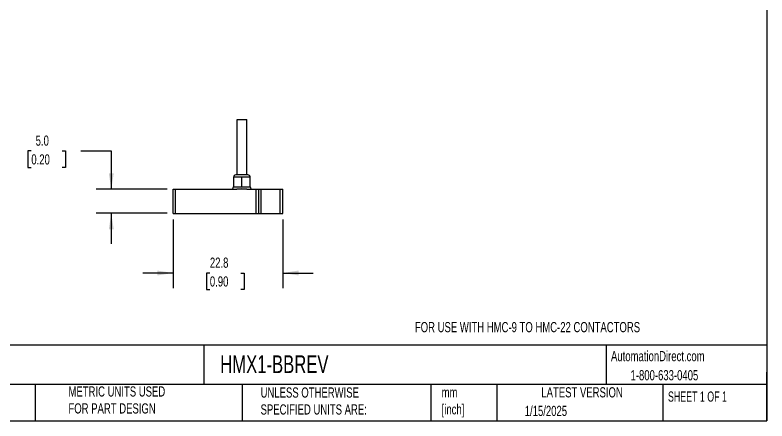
# Model space of a CAD drawing. Header units: millimetres. Extents: x 6 to 273, y 6 to 210.
# Drawn here: x 116.5 to 273.1, y 6.3 to 90.8 of the extents above; entities that cross this region are included whole.
import ezdxf

# ---------------------------------------------------------------- set-up
doc = ezdxf.new("R2010")
doc.units = ezdxf.units.MM
doc.linetypes.add('SLD-Solid', pattern=[0])
doc.layers.add('DIMENSIONS', color=140, linetype='SLD-Solid', lineweight=25)
doc.layers.add('TEXT', color=140, linetype='SLD-Solid', lineweight=25)
doc.styles.add('SLDTEXTSTYLE0', font='TXT', dxfattribs={"width": 0.7})
doc.styles.add('SLDTEXTSTYLE1', font='TXT', dxfattribs={"width": 0.65})
doc.dimstyles.new('SLDDIMSTYLE2', dxfattribs={"dimtxt": 2.158008, "dimasz": 3.302, "dimexe": 0.18, "dimexo": 0.0625, "dimgap": 0.539502, "dimtad": 0, "dimtih": 1, "dimtoh": 1, "dimrnd": 1e-09, "dimzin": 4, "dimdsep": 46, "dimtxsty": 'SLDTEXTSTYLE0', "dimsah": 1, "dimcen": 0.09, "dimadec": 0, "dimazin": 1, "dimtfac": 1, "dimtmove": 0, "dimatfit": 3, "dimfxl": 1, "dimfrac": 2, "dimtolj": 1, "dimtzin": 12, "dimarcsym": 0})
doc.dimstyles.new('SLDDIMSTYLE3', dxfattribs={"dimtxt": 2.158008, "dimasz": 3.302, "dimexe": 0.18, "dimexo": 0.0625, "dimgap": 0.539502, "dimtad": 0, "dimtih": 1, "dimtoh": 1, "dimrnd": 1e-09, "dimzin": 12, "dimdsep": 46, "dimtxsty": 'SLDTEXTSTYLE0', "dimsah": 1, "dimcen": 0.09, "dimadec": 0, "dimazin": 3, "dimtfac": 1, "dimtmove": 0, "dimatfit": 3, "dimfxl": 1, "dimfrac": 2, "dimtolj": 1, "dimtzin": 12, "dimarcsym": 0})

# ---------------------------------------------------------------- blocks, each defined once
blk = doc.blocks.new('_D_4')
at = {"layer": 'DIMENSIONS'}
for p, q in [((119.87, 62.54), (119.14, 62.54)), ((119.14, 62.54), (119.14, 59.11)), ((126.28, 62.54), (127.01, 62.54)), ((127.01, 62.54), (127.01, 59.11)), ((130.17, 62.54), (136.52, 62.54)), ((136.52, 62.54), (136.52, 54.56)), ((119.14, 59.11), (119.87, 59.11)), ((127.01, 59.11), (126.28, 59.11)), ((148.14, 54.56), (133.35, 54.56)), ((148.14, 49.56), (133.35, 49.56)), ((136.52, 49.56), (136.52, 43.21))]:
    blk.add_line(p, q, dxfattribs=at)
for points in [[(136.52, 54.56), (137.03, 57.86), (136.01, 57.86)], [(136.52, 49.56), (136.01, 46.25), (137.03, 46.25)]]:
    blk.add_solid(points, dxfattribs=at)
at = {"layer": 'DIMENSIONS', "char_height": 2.117, "attachment_point": 1, "style": 'SLDTEXTSTYLE0'}
for s, insert in [('5.0', (120.77, 65.75)), ('0.20', (119.87, 61.84))]:
    blk.add_mtext(s, dxfattribs=dict(at, insert=insert))
blk = doc.blocks.new('_D_5')
at = {"layer": 'DIMENSIONS'}
for p, q in [((149.41, 48.29), (149.41, 33.97)), ((172.21, 48.29), (172.21, 33.97)), ((149.41, 37.14), (143.06, 37.14)), ((157.05, 37.14), (156.32, 37.14)), ((156.32, 37.14), (156.32, 33.71)), ((163.46, 37.14), (164.18, 37.14)), ((164.18, 37.14), (164.18, 33.71)), ((172.21, 37.14), (178.56, 37.14)), ((156.32, 33.71), (157.05, 33.71)), ((164.18, 33.71), (163.46, 33.71))]:
    blk.add_line(p, q, dxfattribs=at)
for points in [[(149.41, 37.14), (146.11, 37.65), (146.11, 36.63)], [(172.21, 37.14), (175.52, 36.63), (175.52, 37.65)]]:
    blk.add_solid(points, dxfattribs=at)
at = {"layer": 'DIMENSIONS', "char_height": 2.117, "attachment_point": 1, "style": 'SLDTEXTSTYLE0'}
for s, insert in [('22.8', (157.05, 40.35)), ('0.90', (157.05, 36.44))]:
    blk.add_mtext(s, dxfattribs=dict(at, insert=insert))

msp = doc.modelspace()

# ---------------------------------------------------------------- linework, layer by layer
for p, q in [((162.714, 57.557), (162.714, 69.057)), ((162.714, 69.057), (164.714, 69.057)), ((164.714, 57.557), (164.714, 69.057)), ((161.964, 57.057), (161.964, 55.057)), ((163.714, 57.057), (161.964, 57.057)), ((164.964, 57.557), (162.464, 57.557)), ((163.714, 55.057), (163.714, 57.057)), ((165.464, 57.057), (163.714, 57.057)), ((165.464, 55.057), (165.464, 57.057)), ((161.964, 55.057), (163.714, 55.057)), ((163.714, 55.057), (165.464, 55.057)), ((149.414, 49.557), (149.414, 54.557)), ((149.414, 54.557), (149.914, 54.557)), ((149.914, 49.557), (149.914, 54.557)), ((149.914, 54.557), (162.684, 54.557)), ((164.745, 54.557), (166.714, 54.557)), ((166.714, 49.557), (166.714, 54.557)), ((166.714, 54.557), (167.214, 54.557)), ((167.214, 49.557), (167.214, 54.557)), ((167.214, 54.557), (167.714, 54.557)), ((167.714, 49.557), (167.714, 54.557)), ((167.714, 54.557), (171.714, 54.557)), ((171.714, 49.557), (171.714, 54.557)), ((171.714, 54.557), (172.214, 54.557)), ((172.214, 49.557), (172.214, 54.557)), ((149.414, 49.557), (149.914, 49.557)), ((149.914, 49.557), (166.714, 49.557)), ((166.714, 49.557), (167.214, 49.557)), ((167.214, 49.557), (167.714, 49.557)), ((167.714, 49.557), (171.714, 49.557)), ((171.714, 49.557), (172.214, 49.557))]:
    msp.add_line(p, q)
for centre, start, end in [((162.464, 57.057), 90, 180), ((164.964, 57.057), 0, 90), ((161.464, 55.057), 270, 0), ((165.964, 55.057), 180, 270)]:
    msp.add_arc(centre, 0.5, start, end)
msp.add_open_spline([(164.745, 54.557), (164.705, 54.558), (164.619, 54.559), (164.447, 54.57), (164.22, 54.594), (163.962, 54.617), (163.714, 54.627), (163.466, 54.617), (163.209, 54.594), (162.982, 54.57), (162.81, 54.559), (162.724, 54.558), (162.684, 54.557)], degree=3, knots=[0, 0, 0, 0, 0.0586942, 0.1250709, 0.2501294, 0.3901131, 0.5002227, 0.6099825, 0.7500958, 0.8750548, 0.94127, 1, 1, 1, 1])
at = {"layer": 'TEXT'}
for p, q in [((273.05, 209.55), (273.05, 6.35)), ((273.05, 22.126), (6.35, 22.126)), ((155.759, 22.126), (155.759, 13.97)), ((239.575, 22.126), (239.575, 13.97)), ((273.05, 6.35), (273.05, 16.51)), ((273.05, 13.97), (6.35, 13.97)), ((120.646, 13.97), (120.646, 6.35)), ((163.78, 13.97), (163.78, 6.35)), ((203.024, 13.97), (203.024, 6.35)), ((216.812, 13.97), (216.812, 6.35)), ((251.349, 13.97), (251.349, 6.35)), ((6.35, 6.35), (273.05, 6.35))]:
    msp.add_line(p, q, dxfattribs=at)

# ---------------------------------------------------------------- texts
for s, insert, char_height, attachment_point, style in [('FOR USE WITH HMC-9 TO HMC-22 CONTACTORS', (199.738, 26.936), 2.11667, 1, 'SLDTEXTSTYLE0'), ('AutomationDirect.com', (240.577, 20.902), 2.11667, 1, 'SLDTEXTSTYLE0'), ('HMX1-BBREV', (159.208, 20.011), 3.7042, 1, 'SLDTEXTSTYLE0'), ('1-800-633-0405', (244.644, 16.924), 2.11667, 1, 'SLDTEXTSTYLE0'), ('METRIC UNITS USED ^JFOR PART DESIGN', (127.604, 13.546), 2.11667, 1, 'SLDTEXTSTYLE0'), ('UNLESS OTHERWISE ^JSPECIFIED UNITS ARE:', (167.608, 13.331), 2.11667, 1, 'SLDTEXTSTYLE0'), ('mm^J[inch]', (205.299, 13.36), 2.1167, 1, 'SLDTEXTSTYLE0'), ('LATEST VERSION', (234.552, 13.364), 2.11667, 2, 'SLDTEXTSTYLE0'), ('SHEET 1 OF 1', (252.441, 12.483), 2.11667, 1, 'SLDTEXTSTYLE1'), ('1/15/2025', (222.613, 9.503), 2.1167, 1, 'SLDTEXTSTYLE0')]:
    msp.add_mtext(s, dxfattribs=dict(at, insert=insert, char_height=char_height, attachment_point=attachment_point, style=style))

# ---------------------------------------------------------------- dimensions: what is measured, and where the dimension line sits
at = {"layer": 'DIMENSIONS'}
for base, p2, angle, dimstyle, picture, middle in [((136.522, 54.557), (149.414, 54.557), 90, 'SLDDIMSTYLE2', '_D_4', (136.522, 62.541)), ((172.214, 37.143), (172.214, 49.557), 0, 'SLDDIMSTYLE3', '_D_5', (160.253, 37.143))]:
    dim = msp.add_linear_dim(base=base, p1=(149.414, 49.557), p2=p2, angle=angle, dimstyle=dimstyle, dxfattribs=at)
    dim.commit()
    dim.dimension.update_dxf_attribs({"geometry": picture, "text_midpoint": middle, "dimtype": 160})

doc.saveas('drawing.dxf')
